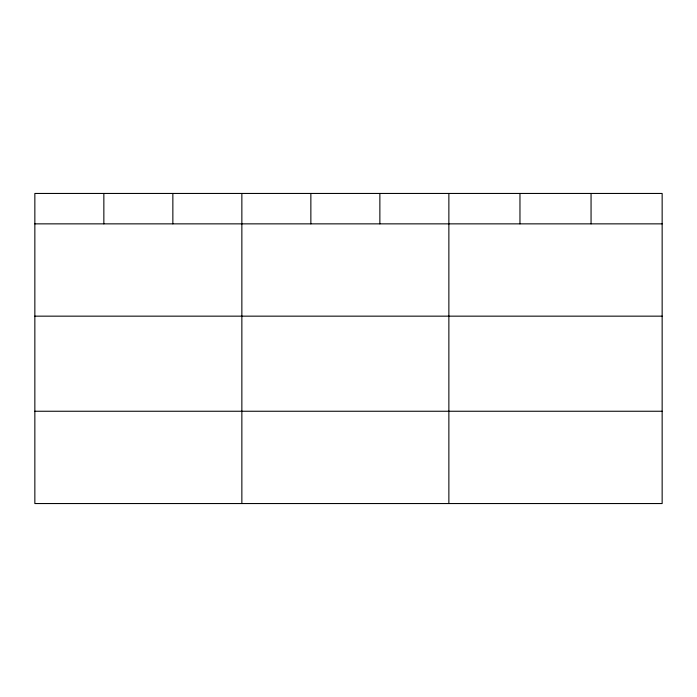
<?xml version="1.0" encoding="UTF-8"?>
<svg xmlns="http://www.w3.org/2000/svg" width="697" height="697" viewBox="0 0 697 697"><rect width="100%" height="100%" fill="white"/><g stroke="black" fill="none" stroke-linecap="round" stroke-linejoin="round"><path stroke-width="1.05" d="M662.15 316.159L662.15 193.452L34.85 193.452L34.85 503.548L662.15 503.548L662.15 316.159L34.85 316.159M34.85 223.859L662.15 223.859M34.85 411.247L662.15 411.247M591.056 193.452L591.056 223.859M519.962 193.452L519.962 223.859M448.868 193.452L448.868 503.548M379.865 193.452L379.865 223.859M310.862 193.452L310.862 223.859M241.859 193.452L241.859 503.548M172.856 193.452L172.856 223.859M103.853 193.452L103.853 223.859"/></g></svg>
